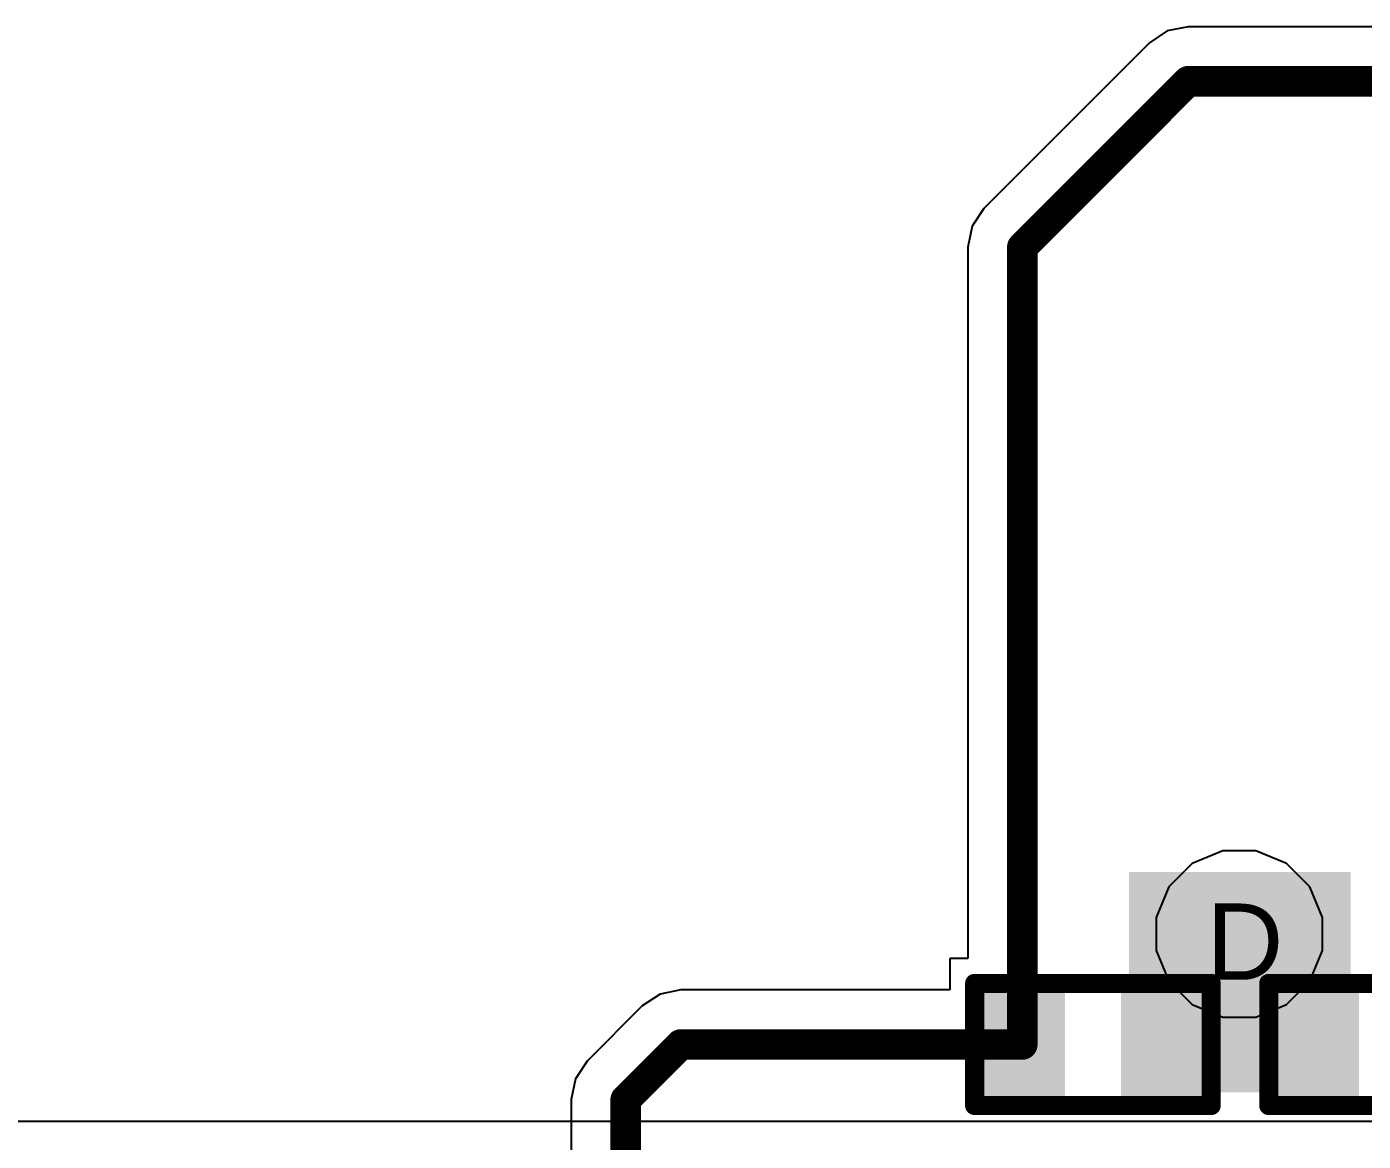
# Model space of a CAD drawing. Header units: inches. Extents: x 0 to 5032, y 0 to 5323.
# Drawn here: x 105.26 to 114.16, y 27.91 to 35.32 of the extents above; entities that cross this region are included whole.
import ezdxf

# ---------------------------------------------------------------- set-up
doc = ezdxf.new("R2010")
doc.units = ezdxf.units.IN
for name, color, linetype in [('Bottom Layer', 5, 'Continuous'), ('Bottom Solder', 6, 'Continuous'), ('Drill Drawing', 1, 'Continuous'), ('Layer 1', 16, 'Continuous'), ('Layer 2', 76, 'Continuous'), ('Top Layer', 1, 'Continuous'), ('Top Overlay', 2, 'Continuous'), ('Top Paste', 8, 'Continuous'), ('Top Solder', 216, 'Continuous'), ('Via Holes', 16, 'Continuous')]:
    doc.layers.add(name, color=color, linetype=linetype)
doc.styles.add('Arial', font='', dxfattribs={"height": 0.2})
doc.styles.get('Arial').set_extended_font_data('Arial')

# ---------------------------------------------------------------- blocks, each defined once
blk = doc.blocks.new('R___0402_130')
at = {"layer": 'Top Layer'}
for points in [[(-0.6985, -0.3175), (-0.6985, 0.3175), (-0.2412999999999999, 0.3175), (-0.2413, -0.3175)], [(0.2412999999999999, -0.3175), (0.2413, 0.3175), (0.6985, 0.3175), (0.6985, -0.3175)]]:
    blk.add_hatch(color=1, dxfattribs=at).paths.add_polyline_path(points)
at = {"layer": 'Top Paste'}
for points in [[(-0.6985, -0.3175), (-0.6985, 0.3175), (-0.2412999999999999, 0.3175), (-0.2413, -0.3175)], [(0.2412999999999999, -0.3175), (0.2413, 0.3175), (0.6985, 0.3175), (0.6985, -0.3175)]]:
    blk.add_hatch(color=8, dxfattribs=at).paths.add_polyline_path(points)
at = {"layer": 'Top Solder'}
for points in [[(-0.75350116, -0.37250116), (-0.75350116, 0.37250116), (-0.1862988399999999, 0.37250116), (-0.18629884, -0.37250116)], [(0.1862988399999999, -0.37250116), (0.18629884, 0.37250116), (0.75350116, 0.37250116), (0.75350116, -0.37250116)]]:
    blk.add_hatch(color=216, dxfattribs=at).paths.add_polyline_path(points)
at = {"layer": 'Top Overlay'}
for points in [[(-0.7874, 0.4064, 0.127, 0.127, 0), (-0.7874, -0.4064, 0.127, 0.127, 0)], [(0.7874, 0.4064, 0.127, 0.127, 0), (-0.7874, 0.4064, 0.127, 0.127, 0)], [(0.7874, 0.4064, 0.127, 0.127, 0), (0.7874, -0.4064, 0.127, 0.127, 0)], [(0.7874, -0.4064, 0.127, 0.127, 0), (-0.7874, -0.4064, 0.127, 0.127, 0)], [(0.8128, -0.4318, 0.0032258, 0.0032258, 0), (-0.8128, -0.4318, 0.0032258, 0.0032258, 0)]]:
    blk.add_lwpolyline(points, format="xyseb", dxfattribs=at)
for points in [[(-0.8191499999999999, 0.4064, 0.0635, 0.0635, 1), (-0.7556499999999999, 0.4064, 0.0635, 0.0635, 1)], [(-0.8191499999999999, 0.4064, 0.0635, 0.0635, 1), (-0.7556499999999999, 0.4064, 0.0635, 0.0635, 1)], [(0.7556499999999999, 0.4064, 0.0635, 0.0635, 1), (0.8191499999999999, 0.4064, 0.0635, 0.0635, 1)], [(0.7556499999999999, 0.4064, 0.0635, 0.0635, 1), (0.8191499999999999, 0.4064, 0.0635, 0.0635, 1)], [(-0.8191499999999999, -0.4064, 0.0635, 0.0635, 1), (-0.7556499999999999, -0.4064, 0.0635, 0.0635, 1)], [(-0.8191499999999999, -0.4064, 0.0635, 0.0635, 1), (-0.7556499999999999, -0.4064, 0.0635, 0.0635, 1)], [(0.7556499999999999, -0.4064, 0.0635, 0.0635, 1), (0.8191499999999999, -0.4064, 0.0635, 0.0635, 1)], [(0.7556499999999999, -0.4064, 0.0635, 0.0635, 1), (0.8191499999999999, -0.4064, 0.0635, 0.0635, 1)], [(-0.81360518, -0.4318, 0.0016129, 0.0016129, 1), (-0.8119948199999999, -0.4318, 0.0016129, 0.0016129, 1)], [(0.8119948199999999, -0.4318, 0.0016129, 0.0016129, 1), (0.81360518, -0.4318, 0.0016129, 0.0016129, 1)]]:
    blk.add_lwpolyline(points, format="xyseb", close=True, dxfattribs=at)
blk = doc.blocks.new('R___0402_416')
at = {"layer": 'Top Layer'}
for points in [[(-0.6985, -0.3175), (-0.6985, 0.3175), (-0.2412999999999999, 0.3175), (-0.2413, -0.3175)], [(0.2412999999999999, -0.3175), (0.2413, 0.3175), (0.6985, 0.3175), (0.6985, -0.3175)]]:
    blk.add_hatch(color=1, dxfattribs=at).paths.add_polyline_path(points)
at = {"layer": 'Top Paste'}
for points in [[(-0.6985, -0.3175), (-0.6985, 0.3175), (-0.2412999999999999, 0.3175), (-0.2413, -0.3175)], [(0.2412999999999999, -0.3175), (0.2413, 0.3175), (0.6985, 0.3175), (0.6985, -0.3175)]]:
    blk.add_hatch(color=8, dxfattribs=at).paths.add_polyline_path(points)
at = {"layer": 'Top Solder'}
for points in [[(-0.75350116, -0.37250116), (-0.75350116, 0.37250116), (-0.1862988399999999, 0.37250116), (-0.18629884, -0.37250116)], [(0.1862988399999999, -0.37250116), (0.18629884, 0.37250116), (0.75350116, 0.37250116), (0.75350116, -0.37250116)]]:
    blk.add_hatch(color=216, dxfattribs=at).paths.add_polyline_path(points)
at = {"layer": 'Top Overlay'}
for points in [[(-0.7874, 0.4064, 0.127, 0.127, 0), (0.7874, 0.4064, 0.127, 0.127, 0)], [(-0.7874, -0.4064, 0.127, 0.127, 0), (-0.7874, 0.4064, 0.127, 0.127, 0)], [(0.7874, -0.4064, 0.127, 0.127, 0), (0.7874, 0.4064, 0.127, 0.127, 0)], [(-0.7874, -0.4064, 0.127, 0.127, 0), (0.7874, -0.4064, 0.127, 0.127, 0)], [(-0.8128, -0.4318, 0.0032258, 0.0032258, 0), (0.8128, -0.4318, 0.0032258, 0.0032258, 0)]]:
    blk.add_lwpolyline(points, format="xyseb", dxfattribs=at)
for points in [[(-0.8191499999999999, 0.4064, 0.0635, 0.0635, 1), (-0.7556499999999999, 0.4064, 0.0635, 0.0635, 1)], [(-0.8191499999999999, 0.4064, 0.0635, 0.0635, 1), (-0.7556499999999999, 0.4064, 0.0635, 0.0635, 1)], [(0.7556499999999999, 0.4064, 0.0635, 0.0635, 1), (0.8191499999999999, 0.4064, 0.0635, 0.0635, 1)], [(0.7556499999999999, 0.4064, 0.0635, 0.0635, 1), (0.8191499999999999, 0.4064, 0.0635, 0.0635, 1)], [(-0.8191499999999999, -0.4064, 0.0635, 0.0635, 1), (-0.7556499999999999, -0.4064, 0.0635, 0.0635, 1)], [(-0.8191499999999999, -0.4064, 0.0635, 0.0635, 1), (-0.7556499999999999, -0.4064, 0.0635, 0.0635, 1)], [(0.7556499999999999, -0.4064, 0.0635, 0.0635, 1), (0.8191499999999999, -0.4064, 0.0635, 0.0635, 1)], [(0.7556499999999999, -0.4064, 0.0635, 0.0635, 1), (0.8191499999999999, -0.4064, 0.0635, 0.0635, 1)], [(-0.81360518, -0.4318, 0.0016129, 0.0016129, 1), (-0.8119948199999999, -0.4318, 0.0016129, 0.0016129, 1)], [(0.8119948199999999, -0.4318, 0.0016129, 0.0016129, 1), (0.81360518, -0.4318, 0.0016129, 0.0016129, 1)]]:
    blk.add_lwpolyline(points, format="xyseb", close=True, dxfattribs=at)

msp = doc.modelspace()

# ---------------------------------------------------------------- hatches: boundary and pattern name
at = {"layer": 'Bottom Layer'}
h = msp.add_hatch(color=5, dxfattribs=at)
edge = h.paths.add_edge_path()
edge.add_arc((113.33237176, 29.28806944), 0.2999994, 0, 360)
at = {"layer": 'Bottom Solder'}
h = msp.add_hatch(color=6, dxfattribs=at)
edge = h.paths.add_edge_path()
edge.add_arc((113.33237176, 29.28806944), 0.4015993999999999, 0, 360)
at = {"layer": 'Layer 1'}
h = msp.add_hatch(color=16, dxfattribs=at)
edge = h.paths.add_edge_path()
edge.add_arc((113.33237176, 29.28806944), 0.2999994, 0, 360)
at = {"layer": 'Layer 2'}
h = msp.add_hatch(color=76, dxfattribs=at)
edge = h.paths.add_edge_path()
edge.add_arc((113.33237176, 29.28806944), 0.2999994, 0, 360)
at = {"layer": 'Top Layer'}
msp.add_hatch(color=1, dxfattribs=at).paths.add_polyline_path([(112.5982, 28.23549852), (114.07329992, 28.23549852), (114.07329992, 29.70022), (112.5982, 29.70022)])
h = msp.add_hatch(color=1, dxfattribs=at)
edge = h.paths.add_edge_path()
edge.add_arc((113.33237176, 29.28806944), 0.2999994, 0, 360)
at = {"layer": 'Top Solder'}
h = msp.add_hatch(color=216, dxfattribs=at)
edge = h.paths.add_edge_path()
edge.add_arc((113.33237176, 29.28806944), 0.4015993999999999, 0, 360)
at = {"layer": 'Via Holes'}
h = msp.add_hatch(color=7, dxfattribs=at)
edge = h.paths.add_edge_path()
edge.add_arc((113.33237176, 29.28806944), 0.1499997, 0, 360)

# ---------------------------------------------------------------- linework, layer by layer
at = {"layer": 'Bottom Layer'}
for p, q in [((113.22217386, 29.84206884), (113.0185573, 29.75772814)), ((113.44256966, 29.84206884), (113.22217386, 29.84206884)), ((113.64618622, 29.75772814), (113.44256966, 29.84206884)), ((113.0185573, 29.75772814), (112.86271306, 29.6018839)), ((113.80203046, 29.6018839), (113.64618622, 29.75772814)), ((112.86271306, 29.6018839), (112.77837236, 29.39826734)), ((113.88637116, 29.39826734), (113.80203046, 29.6018839)), ((112.77837236, 29.39826734), (112.77837236, 29.17787153999999)), ((113.88637116, 29.17787153999999), (113.88637116, 29.39826734)), ((112.77837236, 29.17787153999999), (112.86271306, 28.97425498)), ((113.80203046, 28.97425498), (113.88637116, 29.17787153999999)), ((112.86271306, 28.97425498), (113.0185573, 28.81841074)), ((113.64618622, 28.81841074), (113.80203046, 28.97425498)), ((113.0185573, 28.81841074), (113.22217386, 28.73407004)), ((113.44256966, 28.73407004), (113.64618622, 28.81841074)), ((113.22217386, 28.73407004), (113.44256966, 28.73407004)), ((122.5729959, 28.03944354), (105.13977448, 28.03944354))]:
    msp.add_line(p, q, dxfattribs=at)
at = {"layer": 'Layer 1'}
for p, q in [((113.22217386, 29.84206884), (113.0185573, 29.75772814)), ((113.44256966, 29.84206884), (113.22217386, 29.84206884)), ((113.64618622, 29.75772814), (113.44256966, 29.84206884)), ((113.0185573, 29.75772814), (112.86271306, 29.6018839)), ((113.80203046, 29.6018839), (113.64618622, 29.75772814)), ((112.86271306, 29.6018839), (112.77837236, 29.39826734)), ((113.88637116, 29.39826734), (113.80203046, 29.6018839)), ((112.77837236, 29.39826734), (112.77837236, 29.17787153999999)), ((113.88637116, 29.17787153999999), (113.88637116, 29.39826734)), ((112.77837236, 29.17787153999999), (112.86271306, 28.97425498)), ((113.80203046, 28.97425498), (113.88637116, 29.17787153999999)), ((112.86271306, 28.97425498), (113.0185573, 28.81841074)), ((113.64618622, 28.81841074), (113.80203046, 28.97425498)), ((113.0185573, 28.81841074), (113.22217386, 28.73407004)), ((113.44256966, 28.73407004), (113.64618622, 28.81841074)), ((113.22217386, 28.73407004), (113.44256966, 28.73407004))]:
    msp.add_line(p, q, dxfattribs=at)
at = {"layer": 'Top Layer'}
for p, q in [((112.9909983, 35.32476806), (112.8522508, 35.29716588)), ((112.991011, 35.32476552), (112.9909983, 35.32476806)), ((116.4336, 35.32476552), (112.991011, 35.32476552)), ((112.8522508, 35.29716588), (112.7346234, 35.21857319999999)), ((112.73461832, 35.21856558), (111.6306251, 34.11457489999999)), ((112.7346234, 35.21857319999999), (112.73461832, 35.21856558)), ((111.6306251, 34.11457489999999), (111.55203242, 33.9969475)), ((111.55203242, 33.9969475), (111.52443024, 33.8582)), ((111.52443024, 33.8582), (111.52443278, 33.8581873)), ((111.52443278, 33.8581873), (111.52443278, 29.12449852)), ((111.52443278, 29.12449852), (111.4044, 29.12449852)), ((111.4044, 29.12449852), (111.4044, 28.91556574)), ((109.4749525, 28.8879661), (109.3573251, 28.80937342)), ((109.6137, 28.91556828), (109.4749525, 28.8879661)), ((109.6137127, 28.91556574), (109.6137, 28.91556828)), ((111.4044, 28.91556574), (109.6137127, 28.91556574)), ((109.35732002, 28.8093658), (108.99005126, 28.44209958)), ((109.3573251, 28.80937342), (109.35732002, 28.8093658)), ((108.99005126, 28.44209958), (108.91145858, 28.32447218)), ((108.91145858, 28.32447218), (108.8838564, 28.18572468)), ((108.8838564, 28.18572468), (108.88385894, 28.18571198)), ((108.88385894, 28.18571198), (108.88385894, 25.8544695))]:
    msp.add_line(p, q, dxfattribs=at)
for points in [[(111.887, 33.8582, 0.2032, 0.2032, 0), (112.9909983, 34.9621983, 0.2032, 0.2032, 0)], [(112.9909983, 34.9621983, 0.2032, 0.2032, 0), (119.76090348, 34.9621983, 0.2032, 0.2032, 0)], [(111.887, 28.55299852, 0.2032, 0.2032, 0), (111.887, 33.8582, 0.2032, 0.2032, 0)], [(109.24642616, 28.18572468, 0.2032, 0.2032, 0), (109.6137, 28.55299852, 0.2032, 0.2032, 0)], [(109.6137, 28.55299852, 0.2032, 0.2032, 0), (111.887, 28.55299852, 0.2032, 0.2032, 0)], [(109.24642616, 23.07405088, 0.2032, 0.2032, 0), (109.24642616, 28.18572468, 0.2032, 0.2032, 0)]]:
    msp.add_lwpolyline(points, format="xyseb", dxfattribs=at)
for points in [[(112.9401983, 34.9621983, 0.1016, 0.1016, 1), (113.0417983, 34.9621983, 0.1016, 0.1016, 1)], [(112.9401983, 34.9621983, 0.1016, 0.1016, 1), (113.0417983, 34.9621983, 0.1016, 0.1016, 1)], [(111.8362, 33.8582, 0.1016, 0.1016, 1), (111.9378, 33.8582, 0.1016, 0.1016, 1)], [(111.8362, 33.8582, 0.1016, 0.1016, 1), (111.9378, 33.8582, 0.1016, 0.1016, 1)], [(109.5629, 28.55299852, 0.1016, 0.1016, 1), (109.6645, 28.55299852, 0.1016, 0.1016, 1)], [(109.5629, 28.55299852, 0.1016, 0.1016, 1), (109.6645, 28.55299852, 0.1016, 0.1016, 1)], [(111.8362, 28.55299852, 0.1016, 0.1016, 1), (111.9378, 28.55299852, 0.1016, 0.1016, 1)], [(111.8362, 28.55299852, 0.1016, 0.1016, 1), (111.9378, 28.55299852, 0.1016, 0.1016, 1)], [(109.19562616, 28.18572468, 0.1016, 0.1016, 1), (109.29722616, 28.18572468, 0.1016, 0.1016, 1)], [(109.19562616, 28.18572468, 0.1016, 0.1016, 1), (109.29722616, 28.18572468, 0.1016, 0.1016, 1)]]:
    msp.add_lwpolyline(points, format="xyseb", close=True, dxfattribs=at)

# ---------------------------------------------------------------- block references
msp.add_blockref('R___0402_416', (112.3569, 28.55299852))
at = {"rotation": 180}
msp.add_blockref('R___0402_130', (114.31460246, 28.55299852), dxfattribs=at)

# ---------------------------------------------------------------- texts
at = {"layer": 'Drill Drawing', "style": 'Arial'}
msp.add_text('D', height=0.508, dxfattribs=at).set_placement((113.11229346, 28.98335326))

doc.saveas('drawing.dxf')
